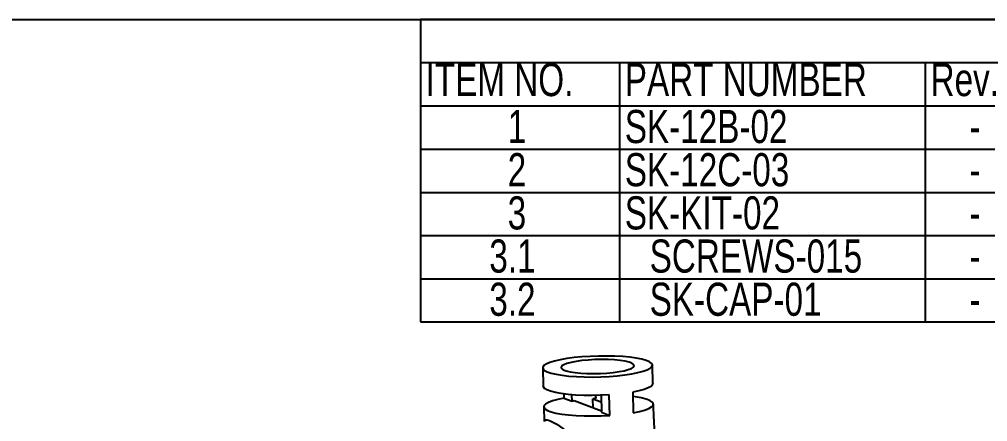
# Paper-space layout 'Layout1' of a CAD drawing. Extents: x 0.3 to 10.8, y 0.2 to 8.2.
# Drawn here: x 2.604 to 6.254, y 6.674 to 8.192 of the extents above; entities that cross this region are included whole.
import ezdxf

# ---------------------------------------------------------------- set-up
doc = ezdxf.new("R2010")
doc.units = 0
doc.header["$MEASUREMENT"] = 0
doc.linetypes.add('SLD-SOLID', pattern=[0])
doc.layers.get('0').update_dxf_attribs({"linetype": 'CONTINUOUS'})
doc.layers.add('SLD-0', color=7, linetype='SLD-SOLID')
doc.styles.add('SLDTEXTSTYLE1', font='TXT', dxfattribs={"width": 0.75})

# ---------------------------------------------------------------- blocks, each defined once
blk = doc.blocks.new('SW_TABLEANNOTATION_0')
at = {"layer": 'SLD-0', "color": 0}
for p, q in [((0, 0), (0, -1.1415)), ((6.514, 0), (0, 0)), ((0, -0.1629), (6.514, -0.1629)), ((0.751, -0.1629), (0.751, -0.3269)), ((1.9025, -0.1629), (1.9025, -0.3269)), ((0, -0.3269), (6.514, -0.3269)), ((0.751, -0.3269), (0.751, -1.1415)), ((1.9025, -0.3269), (1.9025, -1.1415)), ((0, -0.4898), (6.514, -0.4898)), ((0, -0.6527), (6.514, -0.6527)), ((0, -0.8156), (6.514, -0.8156)), ((0, -0.9785), (6.514, -0.9785)), ((0, -1.1415), (6.514, -1.1415))]:
    blk.add_line(p, q, dxfattribs=at)
at = {"layer": 'SLD-0', "color": 0, "char_height": 0.125, "attachment_point": 1, "style": 'SLDTEXTSTYLE1'}
for s, insert in [('ITEM NO.', (0.0197, -0.1646)), ('PART NUMBER', (0.7707, -0.1646)), ('Rev.', (1.9234, -0.1646)), ('1', (0.3293, -0.3418)), ('SK-12B-02', (0.7707, -0.3418)), ('-', (2.0697, -0.3418)), ('2', (0.3293, -0.5047)), ('SK-12C-03', (0.7707, -0.5047)), ('-', (2.0697, -0.5047)), ('3', (0.3293, -0.6676)), ('SK-KIT-02', (0.7707, -0.6676)), ('-', (2.0697, -0.6676)), ('3.1', (0.26, -0.8305)), ('SCREWS-015', (0.8644, -0.8305)), ('-', (2.0697, -0.8305)), ('3.2', (0.26, -0.9934)), ('SK-CAP-01', (0.8644, -0.9934)), ('-', (2.0697, -0.9934))]:
    blk.add_mtext(s, dxfattribs=dict(at, insert=insert))

psp = doc.layouts.get("Layout1")

# ---------------------------------------------------------------- linework, layer by layer
at = {"color": 7, "linetype": 'SLD-SOLID'}
for p, q in [((4.5775, 6.8772), (4.5792, 6.8077)), ((4.9925, 6.8179), (4.9907, 6.8874)), ((4.6566, 6.779), (4.657, 6.7629)), ((4.657, 6.7629), (4.688, 6.7512)), ((4.688, 6.7512), (4.6874, 6.7758)), ((4.7985, 6.714), (4.6955, 6.7528)), ((4.7674, 6.7257), (4.7665, 6.7609)), ((4.7665, 6.7609), (4.7977, 6.7492)), ((4.7765, 6.7732), (4.7768, 6.7614)), ((4.7971, 6.7737), (4.7986, 6.7096)), ((4.8296, 6.698), (4.8277, 6.7752)), ((4.9165, 6.7854), (4.9184, 6.7081)), ((4.5811, 6.7304), (4.5825, 6.6744)), ((4.9958, 6.6846), (4.9944, 6.7406)), ((4.7986, 6.7096), (4.8296, 6.698)), ((4.9958, 6.6846), (4.9981, 6.588))]:
    psp.add_line(p, q, dxfattribs=at)
at = {"color": 7, "linetype": 'SLD-SOLID', "flags": 128}
for points in [[(4.6953, 6.9158), (4.6678, 6.9121), (4.6431, 6.9078), (4.6217, 6.9028), (4.6041, 6.8974), (4.5907, 6.8916), (4.5819, 6.8856), (4.5778, 6.8795), (4.5785, 6.8735), (4.584, 6.8677), (4.5943, 6.8623), (4.609, 6.8573), (4.6278, 6.8529), (4.6502, 6.8492), (4.6758, 6.8462), (4.7039, 6.8441), (4.7339, 6.8429), (4.7651, 6.8427), (4.7968, 6.8433), (4.8281, 6.8449), (4.8584, 6.8474), (4.887, 6.8506), (4.9131, 6.8547), (4.9362, 6.8593), (4.9558, 6.8645), (4.9713, 6.8701), (4.9825, 6.8761), (4.989, 6.8821), (4.9907, 6.8882), (4.9875, 6.8941), (4.9796, 6.8997), (4.9671, 6.905), (4.9503, 6.9097), (4.9297, 6.9138), (4.9056, 6.9171), (4.8786, 6.9196), (4.8495, 6.9212), (4.8188, 6.922), (4.7873, 6.9218), (4.7557, 6.9207), (4.7248, 6.9186), (4.6953, 6.9158)], [(4.7249, 6.9046), (4.703, 6.9016), (4.684, 6.898), (4.6683, 6.8938), (4.6566, 6.8892), (4.6492, 6.8844), (4.6464, 6.8795), (4.6483, 6.8747), (4.6548, 6.8702), (4.6657, 6.8661), (4.6807, 6.8625), (4.6992, 6.8596), (4.7205, 6.8575), (4.7441, 6.8563), (4.769, 6.8559), (4.7944, 6.8564), (4.8195, 6.8578), (4.8433, 6.86), (4.8652, 6.863), (4.8843, 6.8667), (4.8999, 6.8709), (4.9117, 6.8755), (4.9191, 6.8803), (4.9218, 6.8852), (4.9199, 6.8899), (4.9134, 6.8945), (4.9025, 6.8986), (4.8875, 6.9021), (4.869, 6.905), (4.8477, 6.9071), (4.8241, 6.9084), (4.7992, 6.9088), (4.7738, 6.9083), (4.7487, 6.9069), (4.7249, 6.9046)], [(4.8277, 6.7752), (4.7956, 6.7737), (4.7633, 6.7731), (4.7316, 6.7735), (4.7012, 6.7749), (4.6728, 6.7771), (4.6472, 6.7803), (4.6251, 6.7842), (4.6068, 6.7889), (4.5929, 6.7941), (4.5837, 6.7998), (4.5795, 6.8058), (4.5792, 6.8077)], [(4.9925, 6.8179), (4.9914, 6.8136), (4.9855, 6.8074), (4.9748, 6.8014), (4.9595, 6.7956), (4.9399, 6.7902), (4.9165, 6.7854)], [(4.657, 6.7629), (4.6337, 6.7581), (4.6141, 6.7527), (4.5988, 6.7469), (4.588, 6.7409), (4.5822, 6.7347), (4.5814, 6.7285), (4.5856, 6.7225), (4.5948, 6.7168), (4.6087, 6.7116), (4.627, 6.7069), (4.6492, 6.703), (4.6747, 6.6999), (4.7031, 6.6976), (4.7335, 6.6962), (4.7653, 6.6958), (4.7975, 6.6964), (4.8296, 6.698)], [(4.9184, 6.7081), (4.9418, 6.7129), (4.9614, 6.7183), (4.9767, 6.7241), (4.9874, 6.7302), (4.9933, 6.7363), (4.9941, 6.7425), (4.9898, 6.7485), (4.9807, 6.7542), (4.9668, 6.7594), (4.9485, 6.7641), (4.9263, 6.768), (4.9169, 6.7693)]]:
    psp.add_lwpolyline(points, dxfattribs=at)
at = {"color": 7, "linetype": 'SLD-SOLID'}
for centre, radius, start, end in [((4.7498, 6.4745), 0.2835, 101.053, 102.5905), ((4.8045, 6.0517), 0.7102, 92.2299, 93.0634)]:
    psp.add_arc(centre, radius, start, end, dxfattribs=at)
psp.add_ellipse((4.7937, 6.496), major_axis=(0.2099, -0.1826), ratio=0.125499, start_param=2.376181, end_param=3.256133, dxfattribs=at)
at = {"layer": 'SLD-0', "color": 7}
psp.add_line((0.3299, 8.1921), (10.6299, 8.1921), dxfattribs=at)

# ---------------------------------------------------------------- block references
at = {"layer": 'SLD-0'}
psp.add_blockref('SW_TABLEANNOTATION_0', (4.1159, 8.1921), dxfattribs=at)

doc.saveas('drawing.dxf')
